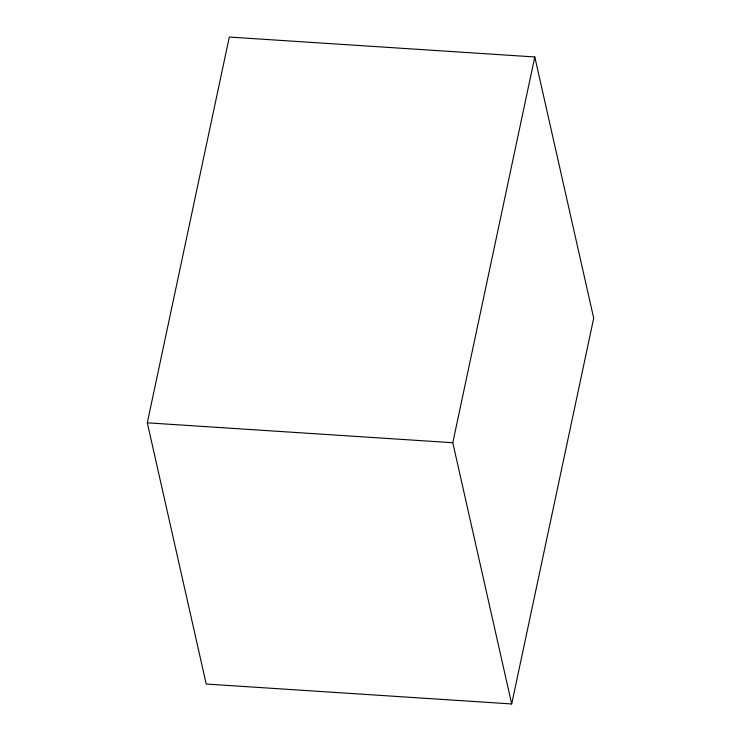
<?xml version="1.0" encoding="UTF-8"?>
<svg xmlns="http://www.w3.org/2000/svg" width="741" height="741" viewBox="0 0 741 741"><rect width="100%" height="100%" fill="white"/><g stroke="black" fill="none" stroke-linecap="round" stroke-linejoin="round"><path stroke-width="1.11" d="M147.302 422.815L229.302 37.05L534.789 56.964L593.698 318.185L511.698 703.95L206.211 684.036L147.302 422.815L452.797 442.729L511.698 703.95M452.797 442.729L534.789 56.964"/></g></svg>
